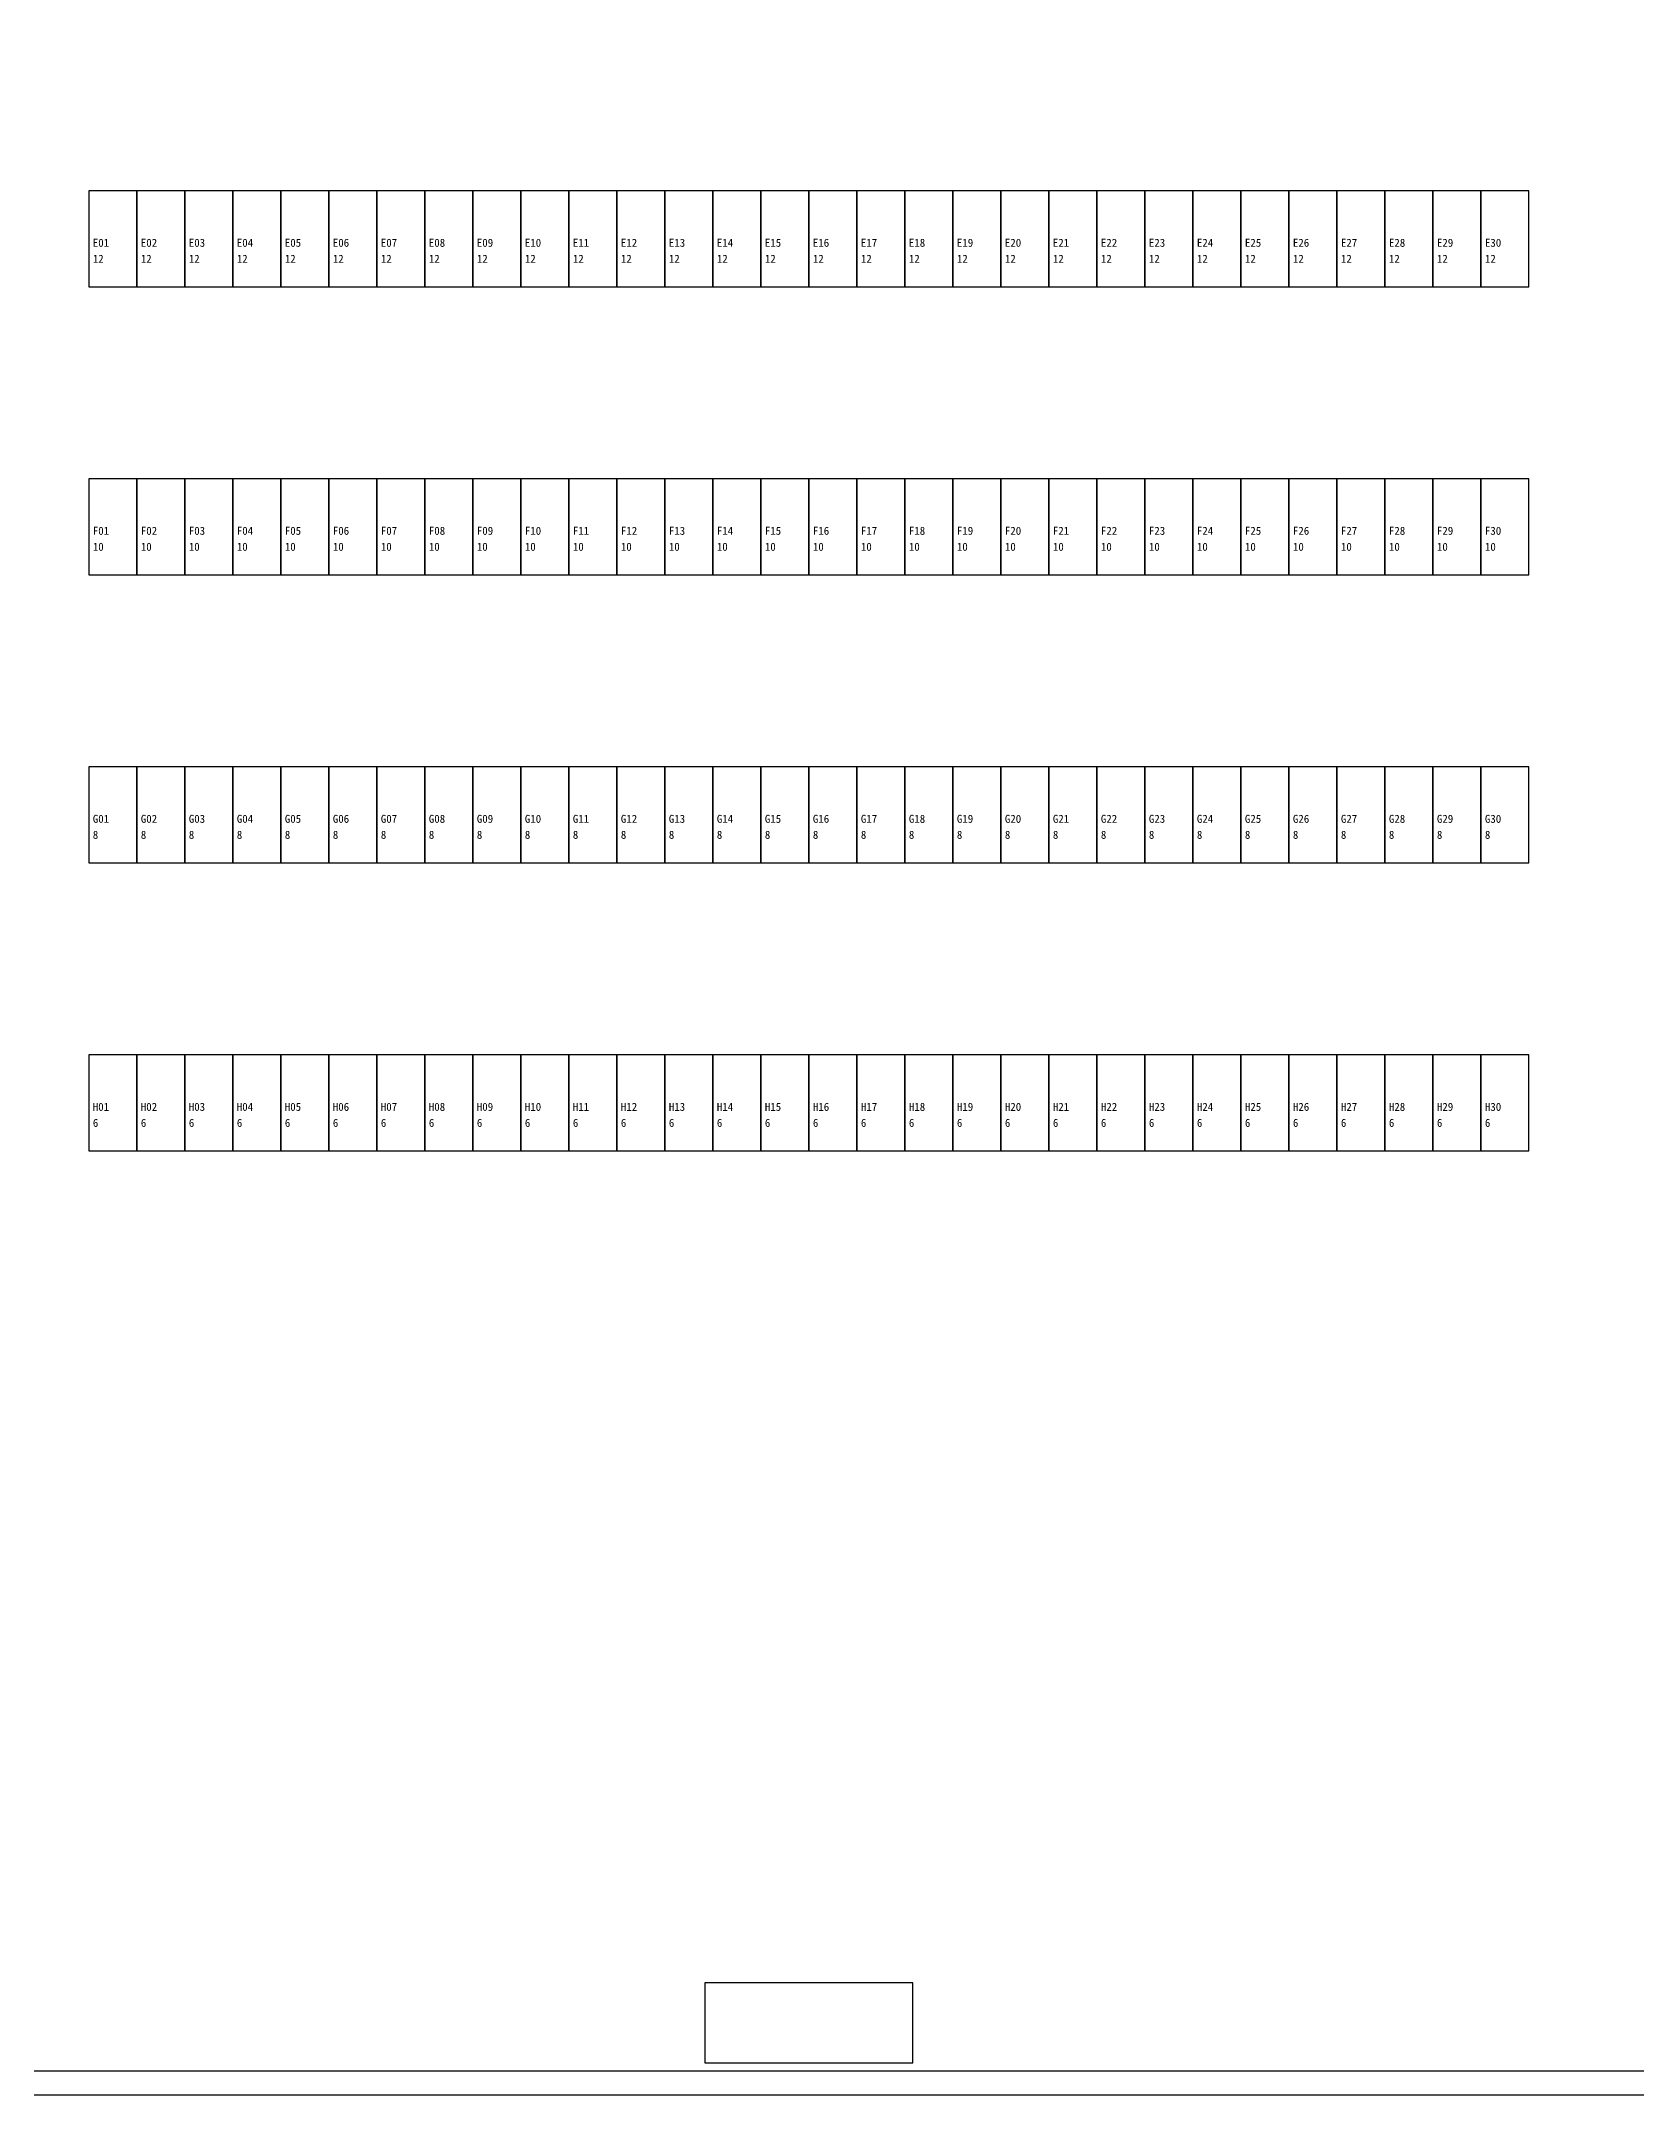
# Model space of a CAD drawing. Header units: millimetres. Extents: x 0 to 80000, y 0 to 52902.
# Drawn here: x 20404 to 40350, y 0 to 25671 of the extents above; entities that cross this region are included whole.
import ezdxf

# ---------------------------------------------------------------- set-up
doc = ezdxf.new("R2010")
doc.units = ezdxf.units.MM
for name, color, linetype in [('A-GLAZ', 7, 'Continuous'), ('A-WALL', 7, 'Continuous'), ('E-RACK', 7, 'Continuous'), ('M-CRAH', 7, 'Continuous')]:
    doc.layers.add(name, color=color, linetype=linetype)

# ---------------------------------------------------------------- blocks, each defined once
blk = doc.blocks.new('RACK_42U')
blk.add_lwpolyline([(0, 0), (600, 0), (600, 1200), (0, 1200)], close=True)
for tag, p in [('RACK_ID', (50, 500)), ('KW', (50, 300))]:
    blk.add_attdef(tag, p, '', height=100)
blk = doc.blocks.new('CRAH_UNIT')
blk.add_lwpolyline([(-1300, -500), (1300, -500), (1300, 500), (-1300, 500)], close=True)

msp = doc.modelspace()

# ---------------------------------------------------------------- linework, layer by layer
at = {"layer": 'A-GLAZ'}
for p, q in [((28000, 0), (30000, 0)), ((38000, 0), (40000, 0))]:
    msp.add_line(p, q, dxfattribs=at)
at = {"layer": 'A-WALL'}
for points in [[(0, 0), (60000, 0), (60000, 50000), (0, 50000)], [(300, 300), (59700, 300), (59700, 49700), (300, 49700)]]:
    msp.add_lwpolyline(points, close=True, dxfattribs=at)

# ---------------------------------------------------------------- block references
at = {"layer": 'E-RACK'}
for p, values in [((21000, 22600), {'RACK_ID': 'E01', 'KW': '12'}), ((21600, 22600), {'RACK_ID': 'E02', 'KW': '12'}), ((22200, 22600), {'RACK_ID': 'E03', 'KW': '12'}), ((22800, 22600), {'RACK_ID': 'E04', 'KW': '12'}), ((23400, 22600), {'RACK_ID': 'E05', 'KW': '12'}), ((24000, 22600), {'RACK_ID': 'E06', 'KW': '12'}), ((24600, 22600), {'RACK_ID': 'E07', 'KW': '12'}), ((25200, 22600), {'RACK_ID': 'E08', 'KW': '12'}), ((25800, 22600), {'RACK_ID': 'E09', 'KW': '12'}), ((26400, 22600), {'RACK_ID': 'E10', 'KW': '12'}), ((27000, 22600), {'RACK_ID': 'E11', 'KW': '12'}), ((27600, 22600), {'RACK_ID': 'E12', 'KW': '12'}), ((28200, 22600), {'RACK_ID': 'E13', 'KW': '12'}), ((28800, 22600), {'RACK_ID': 'E14', 'KW': '12'}), ((29400, 22600), {'RACK_ID': 'E15', 'KW': '12'}), ((30000, 22600), {'RACK_ID': 'E16', 'KW': '12'}), ((30600, 22600), {'RACK_ID': 'E17', 'KW': '12'}), ((31200, 22600), {'RACK_ID': 'E18', 'KW': '12'}), ((31800, 22600), {'RACK_ID': 'E19', 'KW': '12'}), ((32400, 22600), {'RACK_ID': 'E20', 'KW': '12'}), ((33000, 22600), {'RACK_ID': 'E21', 'KW': '12'}), ((33600, 22600), {'RACK_ID': 'E22', 'KW': '12'}), ((34200, 22600), {'RACK_ID': 'E23', 'KW': '12'}), ((34800, 22600), {'RACK_ID': 'E24', 'KW': '12'}), ((35400, 22600), {'RACK_ID': 'E25', 'KW': '12'}), ((36000, 22600), {'RACK_ID': 'E26', 'KW': '12'}), ((36600, 22600), {'RACK_ID': 'E27', 'KW': '12'}), ((37200, 22600), {'RACK_ID': 'E28', 'KW': '12'}), ((37800, 22600), {'RACK_ID': 'E29', 'KW': '12'}), ((38400, 22600), {'RACK_ID': 'E30', 'KW': '12'}), ((21000, 19000), {'RACK_ID': 'F01', 'KW': '10'}), ((21600, 19000), {'RACK_ID': 'F02', 'KW': '10'}), ((22200, 19000), {'RACK_ID': 'F03', 'KW': '10'}), ((22800, 19000), {'RACK_ID': 'F04', 'KW': '10'}), ((23400, 19000), {'RACK_ID': 'F05', 'KW': '10'}), ((24000, 19000), {'RACK_ID': 'F06', 'KW': '10'}), ((24600, 19000), {'RACK_ID': 'F07', 'KW': '10'}), ((25200, 19000), {'RACK_ID': 'F08', 'KW': '10'}), ((25800, 19000), {'RACK_ID': 'F09', 'KW': '10'}), ((26400, 19000), {'RACK_ID': 'F10', 'KW': '10'}), ((27000, 19000), {'RACK_ID': 'F11', 'KW': '10'}), ((27600, 19000), {'RACK_ID': 'F12', 'KW': '10'}), ((28200, 19000), {'RACK_ID': 'F13', 'KW': '10'}), ((28800, 19000), {'RACK_ID': 'F14', 'KW': '10'}), ((29400, 19000), {'RACK_ID': 'F15', 'KW': '10'}), ((30000, 19000), {'RACK_ID': 'F16', 'KW': '10'}), ((30600, 19000), {'RACK_ID': 'F17', 'KW': '10'}), ((31200, 19000), {'RACK_ID': 'F18', 'KW': '10'}), ((31800, 19000), {'RACK_ID': 'F19', 'KW': '10'}), ((32400, 19000), {'RACK_ID': 'F20', 'KW': '10'}), ((33000, 19000), {'RACK_ID': 'F21', 'KW': '10'}), ((33600, 19000), {'RACK_ID': 'F22', 'KW': '10'}), ((34200, 19000), {'RACK_ID': 'F23', 'KW': '10'}), ((34800, 19000), {'RACK_ID': 'F24', 'KW': '10'}), ((35400, 19000), {'RACK_ID': 'F25', 'KW': '10'}), ((36000, 19000), {'RACK_ID': 'F26', 'KW': '10'}), ((36600, 19000), {'RACK_ID': 'F27', 'KW': '10'}), ((37200, 19000), {'RACK_ID': 'F28', 'KW': '10'}), ((37800, 19000), {'RACK_ID': 'F29', 'KW': '10'}), ((38400, 19000), {'RACK_ID': 'F30', 'KW': '10'}), ((21000, 15400), {'RACK_ID': 'G01', 'KW': '8'}), ((21600, 15400), {'RACK_ID': 'G02', 'KW': '8'}), ((22200, 15400), {'RACK_ID': 'G03', 'KW': '8'}), ((22800, 15400), {'RACK_ID': 'G04', 'KW': '8'}), ((23400, 15400), {'RACK_ID': 'G05', 'KW': '8'}), ((24000, 15400), {'RACK_ID': 'G06', 'KW': '8'}), ((24600, 15400), {'RACK_ID': 'G07', 'KW': '8'}), ((25200, 15400), {'RACK_ID': 'G08', 'KW': '8'}), ((25800, 15400), {'RACK_ID': 'G09', 'KW': '8'}), ((26400, 15400), {'RACK_ID': 'G10', 'KW': '8'}), ((27000, 15400), {'RACK_ID': 'G11', 'KW': '8'}), ((27600, 15400), {'RACK_ID': 'G12', 'KW': '8'}), ((28200, 15400), {'RACK_ID': 'G13', 'KW': '8'}), ((28800, 15400), {'RACK_ID': 'G14', 'KW': '8'}), ((29400, 15400), {'RACK_ID': 'G15', 'KW': '8'}), ((30000, 15400), {'RACK_ID': 'G16', 'KW': '8'}), ((30600, 15400), {'RACK_ID': 'G17', 'KW': '8'}), ((31200, 15400), {'RACK_ID': 'G18', 'KW': '8'}), ((31800, 15400), {'RACK_ID': 'G19', 'KW': '8'}), ((32400, 15400), {'RACK_ID': 'G20', 'KW': '8'}), ((33000, 15400), {'RACK_ID': 'G21', 'KW': '8'}), ((33600, 15400), {'RACK_ID': 'G22', 'KW': '8'}), ((34200, 15400), {'RACK_ID': 'G23', 'KW': '8'}), ((34800, 15400), {'RACK_ID': 'G24', 'KW': '8'}), ((35400, 15400), {'RACK_ID': 'G25', 'KW': '8'}), ((36000, 15400), {'RACK_ID': 'G26', 'KW': '8'}), ((36600, 15400), {'RACK_ID': 'G27', 'KW': '8'}), ((37200, 15400), {'RACK_ID': 'G28', 'KW': '8'}), ((37800, 15400), {'RACK_ID': 'G29', 'KW': '8'}), ((38400, 15400), {'RACK_ID': 'G30', 'KW': '8'}), ((21000, 11800), {'RACK_ID': 'H01', 'KW': '6'}), ((21600, 11800), {'RACK_ID': 'H02', 'KW': '6'}), ((22200, 11800), {'RACK_ID': 'H03', 'KW': '6'}), ((22800, 11800), {'RACK_ID': 'H04', 'KW': '6'}), ((23400, 11800), {'RACK_ID': 'H05', 'KW': '6'}), ((24000, 11800), {'RACK_ID': 'H06', 'KW': '6'}), ((24600, 11800), {'RACK_ID': 'H07', 'KW': '6'}), ((25200, 11800), {'RACK_ID': 'H08', 'KW': '6'}), ((25800, 11800), {'RACK_ID': 'H09', 'KW': '6'}), ((26400, 11800), {'RACK_ID': 'H10', 'KW': '6'}), ((27000, 11800), {'RACK_ID': 'H11', 'KW': '6'}), ((27600, 11800), {'RACK_ID': 'H12', 'KW': '6'}), ((28200, 11800), {'RACK_ID': 'H13', 'KW': '6'}), ((28800, 11800), {'RACK_ID': 'H14', 'KW': '6'}), ((29400, 11800), {'RACK_ID': 'H15', 'KW': '6'}), ((30000, 11800), {'RACK_ID': 'H16', 'KW': '6'}), ((30600, 11800), {'RACK_ID': 'H17', 'KW': '6'}), ((31200, 11800), {'RACK_ID': 'H18', 'KW': '6'}), ((31800, 11800), {'RACK_ID': 'H19', 'KW': '6'}), ((32400, 11800), {'RACK_ID': 'H20', 'KW': '6'}), ((33000, 11800), {'RACK_ID': 'H21', 'KW': '6'}), ((33600, 11800), {'RACK_ID': 'H22', 'KW': '6'}), ((34200, 11800), {'RACK_ID': 'H23', 'KW': '6'}), ((34800, 11800), {'RACK_ID': 'H24', 'KW': '6'}), ((35400, 11800), {'RACK_ID': 'H25', 'KW': '6'}), ((36000, 11800), {'RACK_ID': 'H26', 'KW': '6'}), ((36600, 11800), {'RACK_ID': 'H27', 'KW': '6'}), ((37200, 11800), {'RACK_ID': 'H28', 'KW': '6'}), ((37800, 11800), {'RACK_ID': 'H29', 'KW': '6'}), ((38400, 11800), {'RACK_ID': 'H30', 'KW': '6'})]:
    msp.add_blockref('RACK_42U', p, dxfattribs=at).add_auto_attribs(values)
at = {"layer": 'M-CRAH'}
msp.add_blockref('CRAH_UNIT', (30000, 900), dxfattribs=at)

doc.saveas('drawing.dxf')
